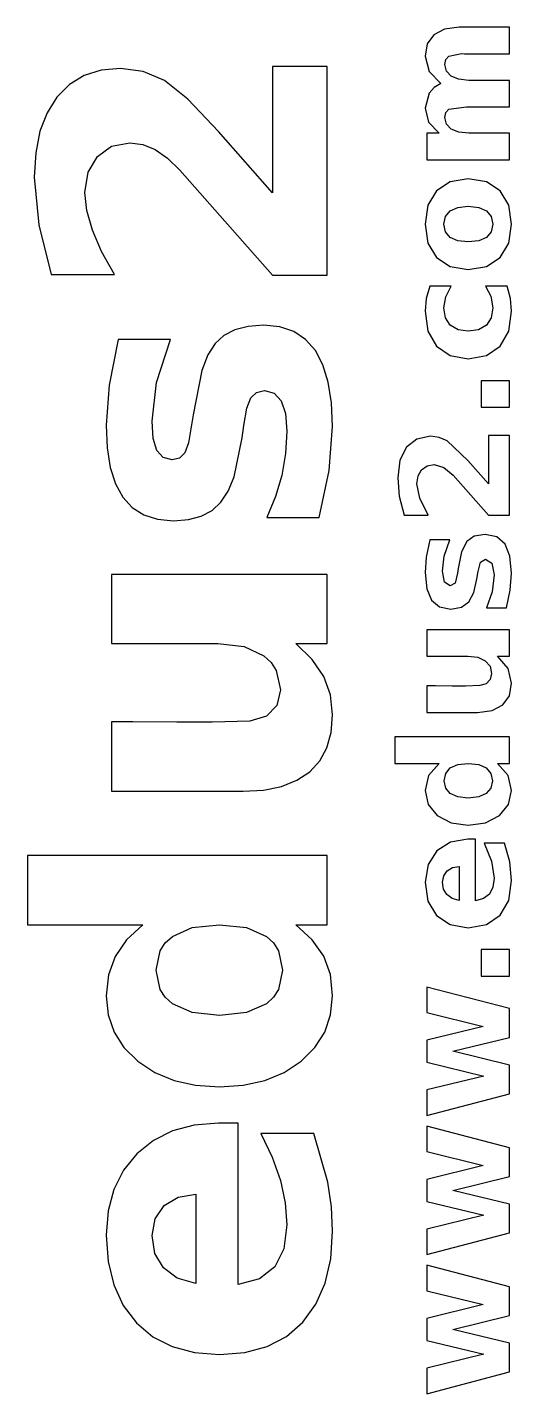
# Model space of a CAD drawing. Extents: x -15.3 to 11.8, y 39 to 115.5.
import ezdxf

# ---------------------------------------------------------------- set-up
doc = ezdxf.new("R2010")
doc.units = 0
doc.layers.add('Layer_1', color=7, linetype='CONTINUOUS')

msp = doc.modelspace()

# ---------------------------------------------------------------- linework, layer by layer
at = {"layer": 'Layer_1', "color": 7}
for points in [[(6.994736, 110.98417), (7.188764, 110.199253), (7.779667, 109.581892), (7.10057, 109.581892), (7.10057, 108.100228), (11.713139, 108.100228), (11.713139, 109.581892), (9.446542, 109.581892), (8.877528, 109.638901), (8.458764, 109.8112), (8.194903, 110.08913), (8.105986, 110.463839), (8.160658, 110.748994), (8.326472, 110.931253), (9.31425, 111.063562), (11.713139, 111.063562), (11.713139, 112.545228), (9.446542, 112.545228), (8.871062, 112.609744), (8.449945, 112.783339), (8.191522, 113.062313), (8.105986, 113.435975), (8.160658, 113.709533), (8.326472, 113.894589), (9.032028, 114.044531), (9.199597, 114.035782), (9.31425, 114.035782), (11.713139, 114.035782), (11.713139, 115.517449), (8.908556, 115.517449), (8.083039, 115.414127), (7.479806, 115.102921), (7.114811, 114.593484), (6.994736, 113.894671), (7.215222, 113.039171), (7.867861, 112.377727), (7.499646, 112.144162), (7.224042, 111.82209), (6.994736, 110.984257), (6.994736, 110.984226)], [(-14.868667, 107.130087), (-14.621722, 104.448978), (-13.916167, 101.679664), (-10.388389, 101.679664), (-11.103687, 102.954778), (-11.614292, 104.149117), (-11.930998, 105.253224), (-12.037625, 106.265781), (-11.861637, 107.402205), (-11.340889, 108.28542), (-10.542914, 108.855906), (-9.524083, 109.043892), (-8.805052, 108.95296), (-8.112972, 108.673475), (-7.42431, 108.193754), (-6.7195, 107.509309), (-1.542486, 101.635564), (1.509042, 101.635564), (1.509042, 113.321339), (-1.542486, 113.321339), (-1.542486, 106.248142), (-4.558736, 109.687728), (-6.269612, 111.486469), (-7.592625, 112.536392), (-8.779832, 113.045634), (-10.05325, 113.215503), (-11.127413, 113.115204), (-12.076453, 112.814268), (-12.900243, 112.312677), (-13.598667, 111.610367), (-14.154667, 110.732543), (-14.551497, 109.693429), (-14.78941, 108.49274), (-14.868667, 107.130087), (-14.868667, 107.130087)], [(6.994736, 104.501892), (7.156108, 103.43735), (7.638556, 102.63217), (8.401419, 102.129278), (9.411264, 101.961884), (10.425523, 102.129278), (11.192792, 102.63217), (11.675245, 103.43735), (11.836611, 104.501892), (11.675245, 105.563022), (11.192792, 106.362781), (10.425523, 106.865673), (9.411264, 107.033059), (8.401419, 106.865673), (7.638556, 106.362781), (7.156108, 105.563022), (6.994736, 104.501892), (6.994736, 104.501892)], [(8.04425, 104.501892), (8.132137, 104.928897), (8.397028, 105.242728), (8.825935, 105.434411), (9.411264, 105.498475), (9.999977, 105.434411), (10.43432, 105.242728), (10.693775, 104.928897), (10.778278, 104.501892), (10.693775, 104.069415), (10.43432, 103.752225), (9.999977, 103.56054), (9.411264, 103.496478), (8.825935, 103.56054), (8.397028, 103.752225), (8.132137, 104.069415), (8.04425, 104.501892), (8.04425, 104.501892)], [(6.994736, 99.615914), (7.156108, 98.505522), (7.638556, 97.666814), (8.399359, 97.138057), (9.411264, 96.961259), (10.426553, 97.138057), (11.192792, 97.666814), (11.674215, 98.505522), (11.836611, 99.615914), (11.766056, 100.330289), (11.580847, 101.027025), (10.372583, 101.027025), (10.681264, 100.453759), (10.778278, 99.80112), (10.691424, 99.252536), (10.4255, 98.839803), (9.989393, 98.582405), (9.411264, 98.495845), (8.836518, 98.582405), (8.405847, 98.839803), (8.134488, 99.252536), (8.04425, 99.80112), (8.150083, 100.427303), (8.449945, 101.027025), (7.2505, 101.027025), (7.056472, 100.330289), (6.994736, 99.615914), (6.994736, 99.615914)], [(-10.847, 93.230634), (-10.789167, 91.960467), (-10.61562, 90.865222), (-10.326249, 89.945062), (-9.920958, 89.20015), (-9.396417, 88.625128), (-8.74883, 88.214484), (-7.977342, 87.968149), (-7.081097, 87.886053), (-6.248124, 87.950315), (-5.527503, 88.143406), (-4.920017, 88.465791), (-4.426444, 88.917928), (-4.025257, 89.532416), (-3.693756, 90.340726), (-3.235819, 92.5339), (-3.147625, 93.212995), (-2.978814, 94.190141), (-2.75075, 94.774039), (-2.434441, 95.072131), (-1.983458, 95.170914), (-1.445015, 95.027037), (-1.057417, 94.59765), (-0.82055, 93.886634), (-0.739917, 92.895495), (-0.810991, 91.65269), (-1.022139, 90.426053), (-1.371028, 89.235188), (-1.859986, 88.071259), (1.068069, 88.071259), (1.623694, 90.690634), (1.817722, 93.1689), (1.758425, 94.492331), (1.579484, 95.640134), (1.279335, 96.612858), (0.856403, 97.411053), (0.31111, 98.032907), (-0.354663, 98.476561), (-1.140308, 98.742445), (-2.045194, 98.830984), (-2.905619, 98.767083), (-3.64409, 98.575338), (-4.260007, 98.255651), (-4.752764, 97.807928), (-5.152754, 97.174946), (-5.491331, 96.299572), (-5.987486, 93.821539), (-6.0845, 93.142439), (-6.23738, 92.255914), (-6.454917, 91.687234), (-6.753818, 91.389128), (-7.160472, 91.290359), (-7.659218, 91.422952), (-8.007139, 91.819525), (-8.213867, 92.499661), (-8.280542, 93.459939), (-8.024778, 95.629525), (-7.248667, 98.028414), (-10.176722, 98.028414), (-10.68825, 95.470775), (-10.847, 93.230634), (-10.847, 93.230634)], [(10.125639, 94.24487), (11.713139, 94.24487), (11.713139, 95.726539), (10.125639, 95.726539), (10.125639, 94.24487), (10.125639, 94.24487)], [(5.460153, 90.293759), (5.548347, 89.261884), (5.82175, 88.203553), (7.171125, 88.203553), (6.703695, 89.147234), (6.536125, 89.95862), (6.602557, 90.395043), (6.800708, 90.734734), (7.106886, 90.953318), (7.497445, 91.025775), (8.035431, 90.875845), (8.573417, 90.43487), (10.548972, 88.194734), (11.713139, 88.194734), (11.713139, 92.65737), (10.548972, 92.65737), (10.548972, 89.949803), (9.393625, 91.2639), (8.238278, 92.357509), (7.782907, 92.550224), (7.294597, 92.613275), (6.524207, 92.46234), (5.945222, 92.004734), (5.581257, 91.272737), (5.460153, 90.293759), (5.460153, 90.293759)], [(6.994736, 84.984456), (7.082626, 84.078966), (7.347514, 83.441053), (7.795234, 83.064148), (8.432306, 82.938345), (9.025873, 83.037986), (9.446542, 83.33522), (9.728335, 83.875969), (9.905153, 84.711053), (9.940431, 84.975634), (10.090361, 85.566539), (10.381403, 85.725289), (10.734181, 85.504803), (10.857653, 84.852164), (10.743, 83.908484), (10.4255, 83.0089), (11.54557, 83.0089), (11.757236, 84.005495), (11.836611, 84.957995), (11.744023, 85.903171), (11.466195, 86.580775), (11.002162, 86.985606), (10.354945, 87.118759), (9.745359, 87.022498), (9.32307, 86.730706), (9.038638, 86.153062), (8.84682, 85.204939), (8.811542, 84.949178), (8.670431, 84.393553), (8.397028, 84.24362), (8.079528, 84.43765), (7.973695, 85.063831), (8.070708, 85.901678), (8.37057, 86.810081), (7.2505, 86.810081), (7.056472, 85.839939), (6.994736, 84.984456), (6.994736, 84.984456)], [(-10.555958, 72.734245), (-3.191722, 72.734245), (-2.041139, 72.803104), (-1.035502, 73.008997), (-0.17532, 73.35092), (0.538903, 73.827859), (1.099323, 74.438458), (1.498848, 75.171956), (1.738107, 76.029356), (1.817722, 77.011678), (1.694682, 78.138823), (1.323833, 79.16362), (0.680686, 80.116591), (-0.237208, 81.015706), (1.509042, 81.015706), (1.509042, 84.869803), (-10.555958, 84.869803), (-10.555958, 81.015706), (-4.602833, 81.015706), (-3.134722, 80.839718), (-2.027555, 80.31897), (-1.622256, 79.941879), (-1.332885, 79.500164), (-1.101514, 78.422789), (-1.304361, 77.540845), (-1.886444, 76.932303), (-2.812486, 76.66772), (-4.911514, 76.597164), (-6.887069, 76.60597), (-9.347694, 76.614775), (-10.555958, 76.614775), (-10.555958, 72.734216), (-10.555958, 72.734245)], [(7.10057, 77.152789), (9.922792, 77.152789), (10.743903, 77.256105), (11.342722, 77.567303), (11.712131, 78.081165), (11.836611, 78.784384), (11.642583, 79.604595), (11.051681, 80.31015), (11.713139, 80.31015), (11.713139, 81.782995), (7.10057, 81.782995), (7.10057, 80.31015), (9.384806, 80.31015), (9.943236, 80.243718), (10.363764, 80.045564), (10.628658, 79.733367), (10.716542, 79.32237), (10.637167, 78.987234), (10.416681, 78.749109), (10.063903, 78.652095), (9.261333, 78.625651), (8.511681, 78.625651), (7.568, 78.634456), (7.10057, 78.634456), (7.10057, 77.152789), (7.10057, 77.152789)], [(5.310222, 74.295289), (7.779667, 74.295289), (7.188764, 73.616189), (6.994736, 72.778345), (7.164484, 72.001043), (7.673833, 71.376053), (8.444786, 70.965778), (9.411264, 70.829245), (10.381126, 70.965778), (11.157514, 71.376053), (11.665839, 72.001043), (11.836611, 72.778345), (11.642583, 73.625009), (11.051681, 74.295289), (11.713139, 74.295289), (11.713139, 75.776956), (5.310222, 75.776956), (5.310222, 74.295289), (5.310222, 74.295289)], [(8.061889, 73.32515), (8.147425, 73.738936), (8.405847, 74.039525), (8.830346, 74.230181), (9.411264, 74.295289), (9.992185, 74.230181), (10.416681, 74.039525), (10.675106, 73.738936), (10.760639, 73.32515), (10.675106, 72.909008), (10.416681, 72.601956), (9.992185, 72.416736), (9.411264, 72.355009), (8.830346, 72.416736), (8.405847, 72.601956), (8.147425, 72.909008), (8.061889, 73.32515), (8.061889, 73.32515)], [(6.994736, 67.654245), (7.155078, 66.587363), (7.638556, 65.775706), (8.404504, 65.266351), (9.411264, 65.096609), (10.434049, 65.272083), (11.201611, 65.793345), (11.677596, 66.624551), (11.836611, 67.73362), (11.730778, 68.783134), (11.430917, 69.823831), (10.302028, 69.823831), (10.716542, 68.827234), (10.857653, 67.874734), (10.790196, 67.361137), (10.59307, 66.97515), (10.269849, 66.723047), (9.816958, 66.604734), (9.816958, 70.044314), (9.393625, 70.044314), (8.410388, 69.881622), (7.647375, 69.391678), (7.157429, 68.632046), (6.994736, 67.654245), (6.994736, 67.654245)], [(-15.256722, 65.264178), (-8.792069, 65.264178), (-9.708239, 64.420915), (-10.344292, 63.49147), (-10.722235, 62.461762), (-10.847, 61.286609), (-10.736674, 60.220418), (-10.405079, 59.252839), (-9.851269, 58.384921), (-9.074292, 57.61772), (-8.126488, 56.991449), (-7.050349, 56.545098), (-5.846268, 56.277867), (-4.514639, 56.18897), (-3.182635, 56.277867), (-1.977204, 56.545098), (-0.89837, 56.991449), (0.053833, 57.61772), (0.826408, 58.384921), (1.377526, 59.252839), (1.707771, 60.220418), (1.817722, 61.286609), (1.694682, 62.468863), (1.323833, 63.500289), (0.686073, 64.422628), (-0.237208, 65.264178), (1.509042, 65.264178), (1.509042, 69.135914), (-15.256722, 69.135914), (-15.256722, 65.264178), (-15.256722, 65.264178)], [(7.973695, 67.645428), (8.036743, 68.001003), (8.229458, 68.280428), (8.527846, 68.465642), (8.908556, 68.52737), (8.908556, 66.613553), (8.506677, 66.730695), (8.21182, 66.948689), (8.032041, 67.256921), (7.973695, 67.645428), (7.973695, 67.645428)], [(-8.051236, 62.715359), (-7.823288, 63.807178), (-7.53931, 64.242161), (-7.142833, 64.60272), (-6.033443, 65.097749), (-4.514639, 65.264178), (-2.995826, 65.097749), (-1.886444, 64.60272), (-1.489962, 64.242161), (-1.205981, 63.807178), (-0.978042, 62.715359), (-1.205981, 61.633324), (-1.489962, 61.200034), (-1.886444, 60.836814), (-2.995826, 60.34888), (-4.514639, 60.184178), (-6.033443, 60.34888), (-7.142833, 60.836814), (-7.53931, 61.200034), (-7.823288, 61.633324), (-8.051236, 62.715359), (-8.051236, 62.715359)], [(10.125639, 62.389039), (11.713139, 62.389039), (11.713139, 63.870706), (10.125639, 63.870706), (10.125639, 62.389039), (10.125639, 62.389039)], [(7.10057, 54.575009), (11.713139, 55.792095), (11.713139, 57.397234), (8.546958, 58.173345), (11.713139, 58.949456), (11.713139, 60.563414), (7.10057, 61.771678), (7.10057, 60.342928), (10.249111, 59.566814), (7.10057, 58.790706), (7.10057, 57.564803), (10.284389, 56.77987), (7.10057, 56.012581), (7.10057, 54.575009), (7.10057, 54.575009)], [(-10.847, 47.881047), (-10.740994, 46.402372), (-10.423218, 45.090829), (-9.893998, 43.946277), (-9.153667, 42.968631), (-8.229823, 42.190262), (-7.149296, 41.633409), (-5.911196, 41.298807), (-4.514639, 41.187103), (-3.095391, 41.301262), (-1.843479, 41.642977), (-0.758569, 42.210949), (0.159667, 43.003909), (0.885401, 44.005459), (1.403508, 45.189071), (1.714206, 46.554518), (1.817722, 48.101548), (1.752769, 49.468547), (1.553139, 50.835575), (0.777028, 53.569595), (-2.195125, 53.569595), (-1.556735, 52.239321), (-1.101514, 50.941409), (-0.831825, 49.684391), (-0.739917, 48.454325), (-0.909766, 47.114334), (-1.419014, 46.108353), (-2.267961, 45.439374), (-3.456305, 45.120575), (-3.456305, 54.142859), (-4.558736, 54.142859), (-5.919383, 54.036114), (-7.135589, 53.715639), (-8.207692, 53.181031), (-9.136028, 52.431881), (-9.885175, 51.508704), (-10.419786, 50.441988), (-10.740258, 49.232525), (-10.847, 47.881047), (-10.847, 47.881047)], [(7.10057, 46.787436), (11.713139, 48.00452), (11.713139, 49.609659), (8.546958, 50.38577), (11.713139, 51.161881), (11.713139, 52.775845), (7.10057, 53.984109), (7.10057, 52.555359), (10.249111, 51.779242), (7.10057, 51.003131), (7.10057, 49.768409), (10.284389, 48.992297), (7.10057, 48.216186), (7.10057, 46.787436), (7.10057, 46.787436)], [(-8.280542, 47.863409), (-8.110683, 48.79652), (-7.601444, 49.530298), (-6.827238, 50.013801), (-5.837555, 50.174103), (-5.837555, 45.164659), (-6.881608, 45.469233), (-7.645542, 46.037798), (-8.121958, 46.845546), (-8.280542, 47.863409), (-8.280542, 47.863409)], [(7.10057, 38.999881), (11.713139, 40.216964), (11.713139, 41.822103), (8.546958, 42.598214), (11.713139, 43.374325), (11.713139, 44.98827), (7.10057, 46.196548), (7.10057, 44.767798), (10.249111, 43.991687), (7.10057, 43.215575), (7.10057, 41.980853), (10.284389, 41.204742), (7.10057, 40.428631), (7.10057, 38.999881), (7.10057, 38.999881)]]:
    msp.add_lwpolyline(points, dxfattribs=at)

doc.saveas('drawing.dxf')
